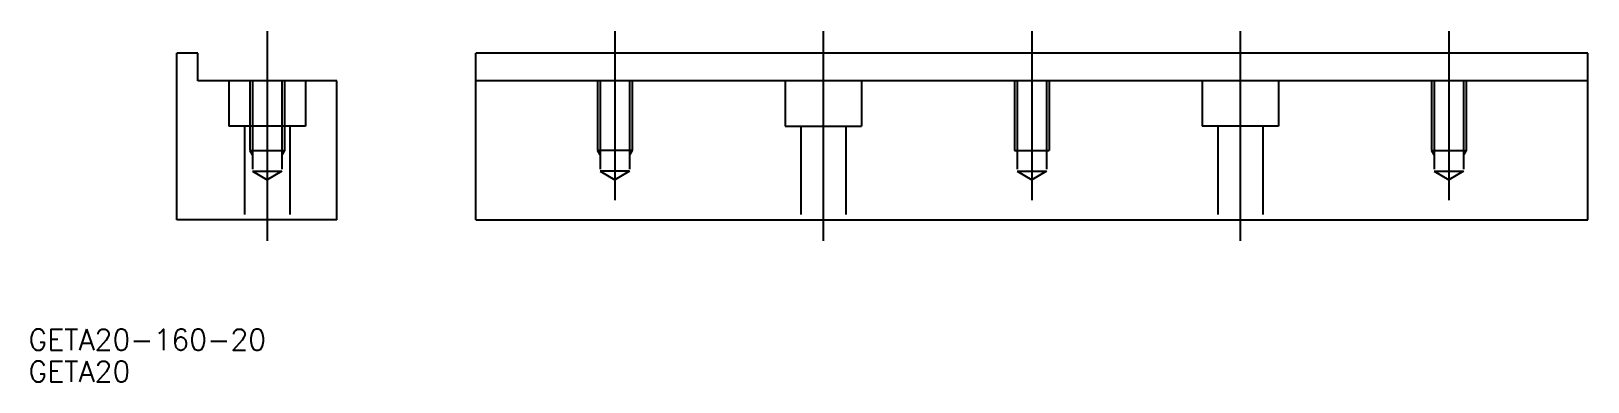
# Model space of a CAD drawing. Extents: x -34 to 190, y -23 to 27.
import ezdxf

# ---------------------------------------------------------------- set-up
doc = ezdxf.new("R2010")
doc.units = 0
doc.linetypes.add('CENTER', pattern=[50.8, 31.75, -6.35, 6.35, -6.35])
doc.linetypes.add('DASHED', pattern=[19.05, 12.7, -6.35])
doc.layers.get('0').update_dxf_attribs({"linetype": 'CONTINUOUS'})
doc.layers.add('CENTER', color=1, linetype='CENTER')
doc.styles.get("Standard").update_dxf_attribs({"font": 'txt.shx', "height": 3, "bigfont": 'bigfont.shx'})

# ---------------------------------------------------------------- blocks, each defined once
blk = doc.blocks.new('*U2')
at = {"color": 7, "linetype": 'CONTINUOUS'}
blk.add_text('GETA20-160-20', height=3, dxfattribs=at).set_placement((-34.35, -18.72))
blk = doc.blocks.new('*U3')
at = {"color": 7, "linetype": 'CONTINUOUS'}
blk.add_text('GETA20', height=3, dxfattribs=at).set_placement((-34.35, -23.3))

msp = doc.modelspace()

# ---------------------------------------------------------------- linework, layer by layer
at = {"color": 7, "linetype": 'CONTINUOUS'}
for p, q in [((-13, 0), (-13, 24)), ((-10, 24), (-13, 24)), ((-10, 20), (-10, 24)), ((30, 0), (30, 24)), ((190, 24), (30, 24)), ((190, 0), (190, 24)), ((10, 20), (-10, 20)), ((10, 0), (10, 20)), ((190, 20), (30, 20)), ((10, 0), (-13, 0)), ((30, 0), (190, 0))]:
    msp.add_line(p, q, dxfattribs=at)
at = {"color": 3, "linetype": 'DASHED'}
for p, q in [((-5.5, 20), (-5.5, 13.5)), ((-2.5, 20), (-2.5, 10)), ((-2.1, 20), (-2.1, 7)), ((2.1, 20), (2.1, 7)), ((2.5, 20), (2.5, 10)), ((5.5, 20), (5.5, 13.5)), ((47.5, 20), (47.5, 10)), ((47.9, 20), (47.9, 7)), ((52.1, 20), (52.1, 7)), ((52.5, 20), (52.5, 10)), ((74.5, 20), (74.5, 13.5)), ((85.5, 20), (85.5, 13.5)), ((107.5, 20), (107.5, 10)), ((107.9, 20), (107.9, 7)), ((112.1, 20), (112.1, 7)), ((112.5, 20), (112.5, 10)), ((134.5, 20), (134.5, 13.5)), ((145.5, 20), (145.5, 13.5)), ((167.5, 20), (167.5, 10)), ((167.9, 20), (167.9, 7)), ((172.1, 20), (172.1, 7)), ((172.5, 20), (172.5, 10)), ((5.5, 13.5), (-5.5, 13.5)), ((-3.25, 13.5), (-3.25, 0)), ((3.25, 13.5), (3.25, 0)), ((74.5, 13.5), (85.5, 13.5)), ((76.75, 13.5), (76.75, 0)), ((83.25, 13.5), (83.25, 0)), ((145.5, 13.5), (134.5, 13.5)), ((136.75, 13.5), (136.75, 0)), ((143.25, 13.5), (143.25, 0)), ((-2.5, 10), (2.5, 10)), ((-2.5, 10), (-2.15, 9.39)), ((2.5, 10), (2.15, 9.39)), ((52.5, 10), (47.5, 10)), ((47.5, 10), (47.85, 9.39)), ((52.5, 10), (52.15, 9.39)), ((107.5, 10), (112.5, 10)), ((167.5, 10), (172.5, 10)), ((167.5, 10), (167.85, 9.39)), ((172.5, 10), (172.15, 9.39)), ((-2.1, 7), (2.1, 7)), ((-2.1, 7), (0, 5.79)), ((2.1, 7), (0, 5.79)), ((47.9, 7), (50, 5.79)), ((52.1, 7), (47.9, 7)), ((52.1, 7), (50, 5.79)), ((107.9, 7), (112.1, 7)), ((107.9, 7), (110, 5.79)), ((112.1, 7), (110, 5.79)), ((167.9, 7), (172.1, 7)), ((167.9, 7), (170, 5.79)), ((172.1, 7), (170, 5.79))]:
    msp.add_line(p, q, dxfattribs=at)
at = {"layer": 'CENTER', "color": 1, "linetype": 'CENTER'}
for p, q in [((0, 27.16), (0, -3)), ((50, 27.16), (50, 2.83)), ((80, 27.16), (80, -3)), ((110, 27.16), (110, 2.83)), ((140, 27.16), (140, -3)), ((170, 27.16), (170, 2.83))]:
    msp.add_line(p, q, dxfattribs=at)

# ---------------------------------------------------------------- block references
at = {"color": 7, "linetype": 'CONTINUOUS'}
for name in ['*U2', '*U3']:
    msp.add_blockref(name, (0, 0), dxfattribs=at)

doc.saveas('drawing.dxf')
